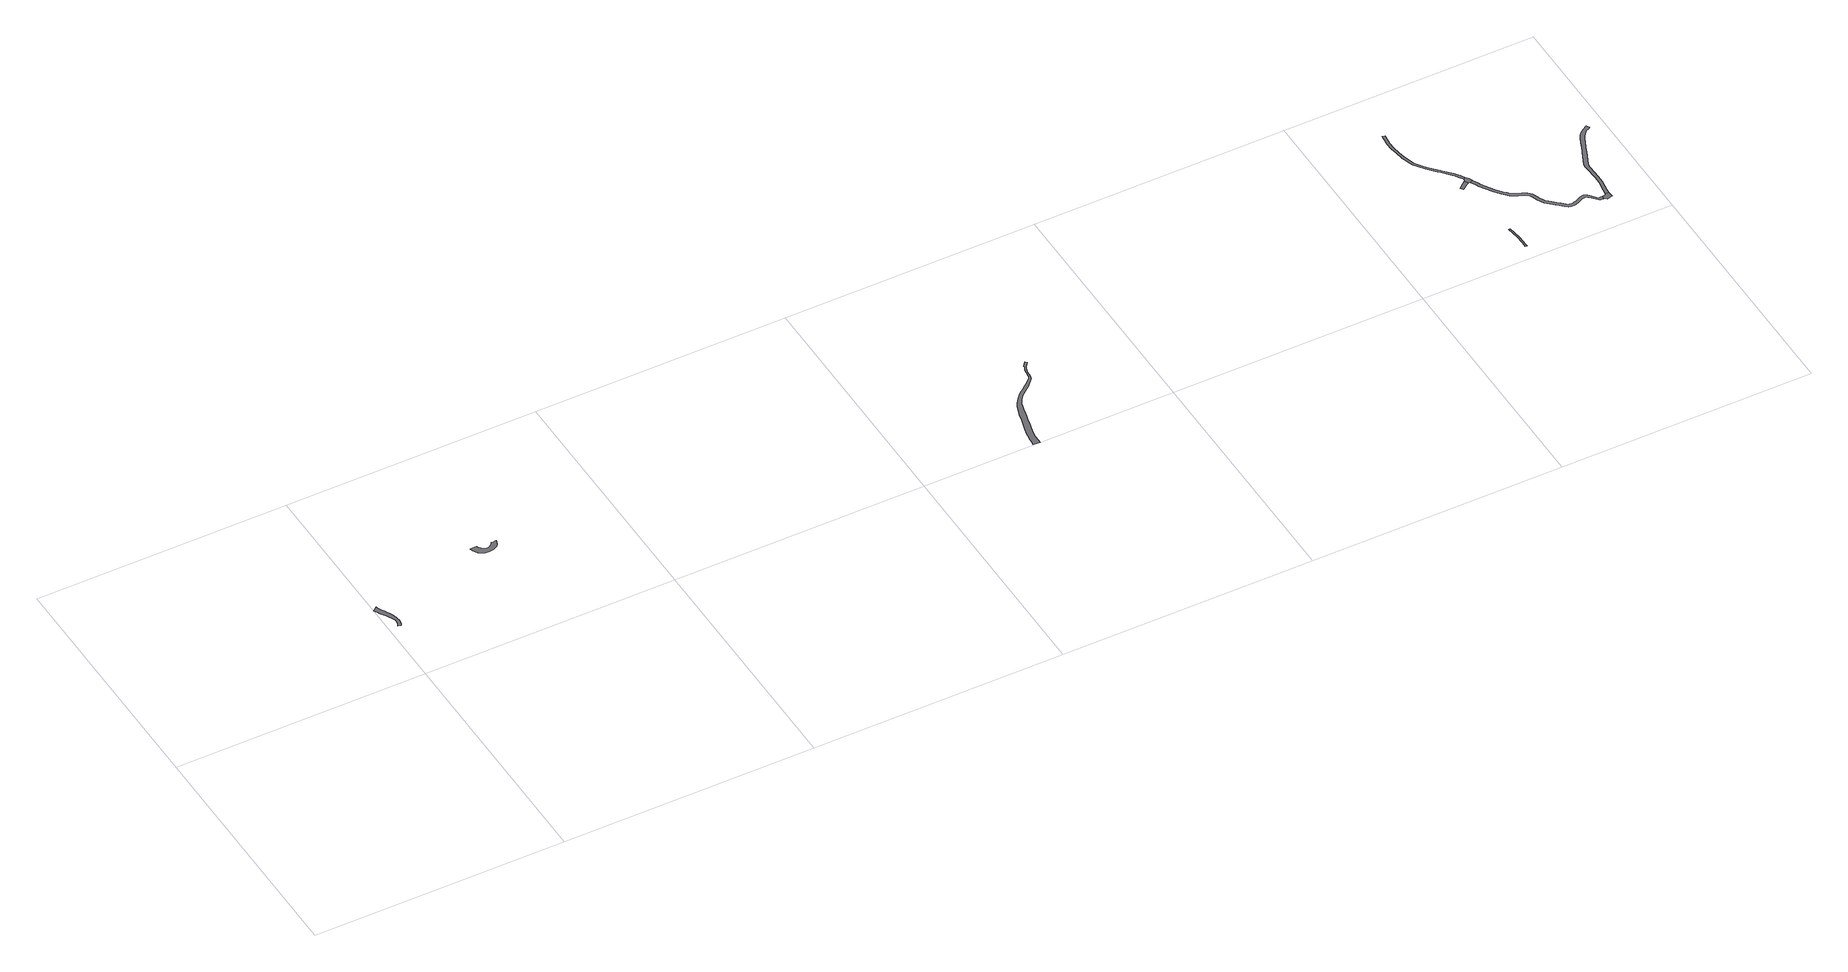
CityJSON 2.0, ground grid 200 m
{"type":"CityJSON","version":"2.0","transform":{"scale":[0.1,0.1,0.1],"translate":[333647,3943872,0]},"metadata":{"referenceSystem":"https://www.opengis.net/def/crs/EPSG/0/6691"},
"CityObjects":{
"road1":{"type":"Road","attributes":{"RoadStructureAttribute.sectionType":"1"},"geometry":[{"type":"MultiSurface","lod":"1","boundaries":[[[0,1,2,3,4,5,6,7,8,9,10,11,12,13,14,15,16,17,18,19,20,21,22,23,24,25,26,27,28,29,30,31,32,33,34]]]}]},
"road2":{"type":"Road","attributes":{"RoadStructureAttribute.sectionType":"1"},"geometry":[{"type":"MultiSurface","lod":"1","boundaries":[[[35,36,37,38,39,40,41,42,43,44,45,46,47,48,49,50,51,52]]]}]},
"road3":{"type":"Road","attributes":{"RoadStructureAttribute.sectionType":"1"},"geometry":[{"type":"MultiSurface","lod":"1","boundaries":[[[53,54,55,56,57,58,59,60,61,62,63,64,65,66,67,68,69,70,71,72,73,74,75,76,77,78,79,80,81,82,83,84,85,86,87,88,89,90,91,92,93,94,95,96,97,98,99,100,101,102,103,104,105,106,107,108,109,110,111,112,113,114,115,116,117,118,119,120,121,122,123]]]}]},
"road4":{"type":"Road","attributes":{"RoadStructureAttribute.sectionType":"1"},"geometry":[{"type":"MultiSurface","lod":"1","boundaries":[[[124,125,126,127,128,129,130,131,132,133,134,135,136]]]}]},
"road5":{"type":"Road","attributes":{"RoadStructureAttribute.sectionType":"1"},"geometry":[{"type":"MultiSurface","lod":"1","boundaries":[[[137,138,139,140,141,142,143,144]]]}]},
"road6":{"type":"Road","attributes":{"RoadStructureAttribute.sectionType":"1"},"geometry":[{"type":"MultiSurface","lod":"1","boundaries":[[[145,146,147,148,149,150,151,152,153,154,155,156,157,158,159,160,161,162,163,164,165,166,167,168,169,170,171,172,173,174,175,176,177,178]]]}]},
"road7":{"type":"Road","geometry":[{"type":"MultiSurface","lod":"1","boundaries":[[[177,179,180,181,144,143,182,183,184,185,186,178]]]}]},
"road8":{"type":"Road","attributes":{"RoadStructureAttribute.sectionType":"1"},"geometry":[{"type":"MultiSurface","lod":"1","boundaries":[[[183,187,188,189,190,191,192,193,194,195,196,197,198,199,200,201,202,203,204,205,206,207,208,209,210,211,212,213,214,215,216,217,218,219,220,221,222,223,224,225,226,227,228,229,230,231,232,233,234,235,236,237,238,239,240,241,242,243,244,245,246,247,248,249,250,251,252,253,254,255,256,257,184]]]}]},
"road9":{"type":"Road","geometry":[{"type":"MultiSurface","lod":"1","boundaries":[[[258,259,260,261,262,223,222,263,264,265]]]}]},
"road10":{"type":"Road","attributes":{"RoadStructureAttribute.sectionType":"1"},"geometry":[{"type":"MultiSurface","lod":"1","boundaries":[[[259,266,267,268,269,270,271,272,273,274,275,276,277,278,279,280,281,282,283,284,285,286,287,288,289,290,291,292,293,294,295,296,297,298,299,300,301,260]]]}]}
},
"vertices":[
[50,738,0],[43,753,0],[39,765,0],[37,770,0],[1,744,0],[6,734,0],[11,725,0],[22,708,0],[24,705,0],[43,675,0],[45,671,0],[65,640,0],[78,615,0],[85,597,0],[87,582,0],[87,576,0],[86,565,0],[82,547,0],[72,527,0],[98,519,0],[106,535,0],[109,554,0],[111,569,0],[111,580,0],[110,591,0],[108,604,0],[107,607,0],[101,628,0],[93,651,0],[82,675,0],[71,695,0],[70,698,0],[59,717,0],[59,719,0],[54,729,0],
[961,974,0],[959,978,0],[906,980,0],[907,973,0],[913,948,0],[936,914,0],[977,892,0],[1011,888,0],[1045,893,0],[1080,911,0],[1097,933,0],[1109,967,0],[1084,963,0],[1066,966,0],[1057,948,0],[1029,930,0],[1004,928,0],[981,942,0],
[4931,29,0],[4933,71,0],[4936,99,0],[4940,116,0],[4941,120,0],[4945,141,0],[4951,163,0],[4959,194,0],[4969,230,0],[4974,253,0],[4978,268,0],[4991,322,0],[4999,354,0],[5009,389,0],[5016,414,0],[5025,432,0],[5033,448,0],[5047,466,0],[5060,482,0],[5077,498,0],[5098,515,0],[5120,532,0],[5140,548,0],[5161,568,0],[5179,587,0],[5192,601,0],[5201,614,0],[5205,624,0],[5208,637,0],[5209,649,0],[5210,663,0],[5210,676,0],[5213,690,0],[5216,706,0],[5220,720,0],[5227,733,0],[5228,733,0],[5259,772,0],[5246,786,0],[5215,748,0],[5220,742,0],[5214,730,0],[5208,715,0],[5203,699,0],[5201,685,0],[5196,651,0],[5195,643,0],[5192,633,0],[5185,622,0],[5171,607,0],[5151,588,0],[5123,565,0],[5093,542,0],[5062,519,0],[5040,497,0],[5020,476,0],[5008,459,0],[4988,430,0],[4978,410,0],[4947,328,0],[4940,302,0],[4931,267,0],[4920,224,0],[4907,174,0],[4895,125,0],[4892,108,0],[4889,87,0],[4884,59,0],[4881,33,0],[4878,6,0],[4931,1,0],
[8905,140,0],[8906,179,0],[8904,233,0],[8896,295,0],[8889,338,0],[8884,337,0],[8877,336,0],[8884,293,0],[8892,231,0],[8894,179,0],[8893,141,0],[8891,124,0],[8905,123,0],
[8825,906,0],[8786,872,0],[8796,860,0],[8804,850,0],[8844,884,0],[8857,890,0],[8866,894,0],[8847,921,0],
[8853,992,0],[8837,1014,0],[8823,1032,0],[8765,1097,0],[8757,1105,0],[8689,1179,0],[8660,1218,0],[8635,1258,0],[8619,1298,0],[8618,1299,0],[8605,1349,0],[8594,1410,0],[8585,1467,0],[8585,1522,0],[8592,1597,0],[8594,1607,0],[8574,1610,0],[8572,1600,0],[8565,1523,0],[8565,1466,0],[8574,1406,0],[8585,1345,0],[8598,1299,0],[8599,1293,0],[8617,1249,0],[8644,1207,0],[8674,1166,0],[8735,1100,0],[8743,1092,0],[8808,1019,0],[8821,1002,0],[8836,980,0],[8855,947,0],[8873,959,0],
[8856,938,0],[8856,932,0],[8853,925,0],[8874,895,0],[8878,893,0],[8903,906,0],[8900,910,0],[8889,935,0],
[8902,849,0],[8913,829,0],[8971,735,0],[9012,683,0],[9032,659,0],[9053,639,0],[9071,628,0],[9104,609,0],[9132,597,0],[9136,595,0],[9161,582,0],[9172,574,0],[9179,565,0],[9185,553,0],[9201,509,0],[9215,479,0],[9229,456,0],[9243,441,0],[9260,426,0],[9288,399,0],[9311,378,0],[9338,354,0],[9359,338,0],[9375,333,0],[9398,331,0],[9418,333,0],[9424,335,0],[9443,341,0],[9483,362,0],[9499,366,0],[9507,366,0],[9516,364,0],[9525,357,0],[9543,337,0],[9584,290,0],[9614,288,0],[9616,316,0],[9586,318,0],[9553,358,0],[9531,382,0],[9524,388,0],[9511,392,0],[9495,392,0],[9473,386,0],[9433,365,0],[9418,360,0],[9412,358,0],[9397,357,0],[9380,358,0],[9371,361,0],[9355,374,0],[9329,398,0],[9306,419,0],[9278,446,0],[9262,461,0],[9250,470,0],[9238,491,0],[9224,519,0],[9208,562,0],[9200,579,0],[9189,593,0],[9175,603,0],[9142,620,0],[9115,632,0],[9084,649,0],[9069,659,0],[9050,677,0],[9031,699,0],[8991,749,0],[8935,841,0],[8925,862,0],
[9679,286,0],[9677,329,0],[9648,329,0],[9646,323,0],[9642,318,0],[9627,287,0],[9633,284,0],[9638,274,0],
[9680,367,0],[9692,452,0],[9694,482,0],[9694,513,0],[9689,619,0],[9691,642,0],[9692,645,0],[9695,659,0],[9746,775,0],[9753,789,0],[9786,867,0],[9801,903,0],[9814,925,0],[9826,939,0],[9840,952,0],[9856,966,0],[9869,973,0],[9881,979,0],[9889,983,0],[9876,1009,0],[9868,1006,0],[9839,990,0],[9820,975,0],[9804,960,0],[9789,943,0],[9773,917,0],[9757,878,0],[9724,801,0],[9719,790,0],[9665,669,0],[9662,648,0],[9661,622,0],[9669,513,0],[9669,483,0],[9667,454,0],[9655,370,0]
]}
